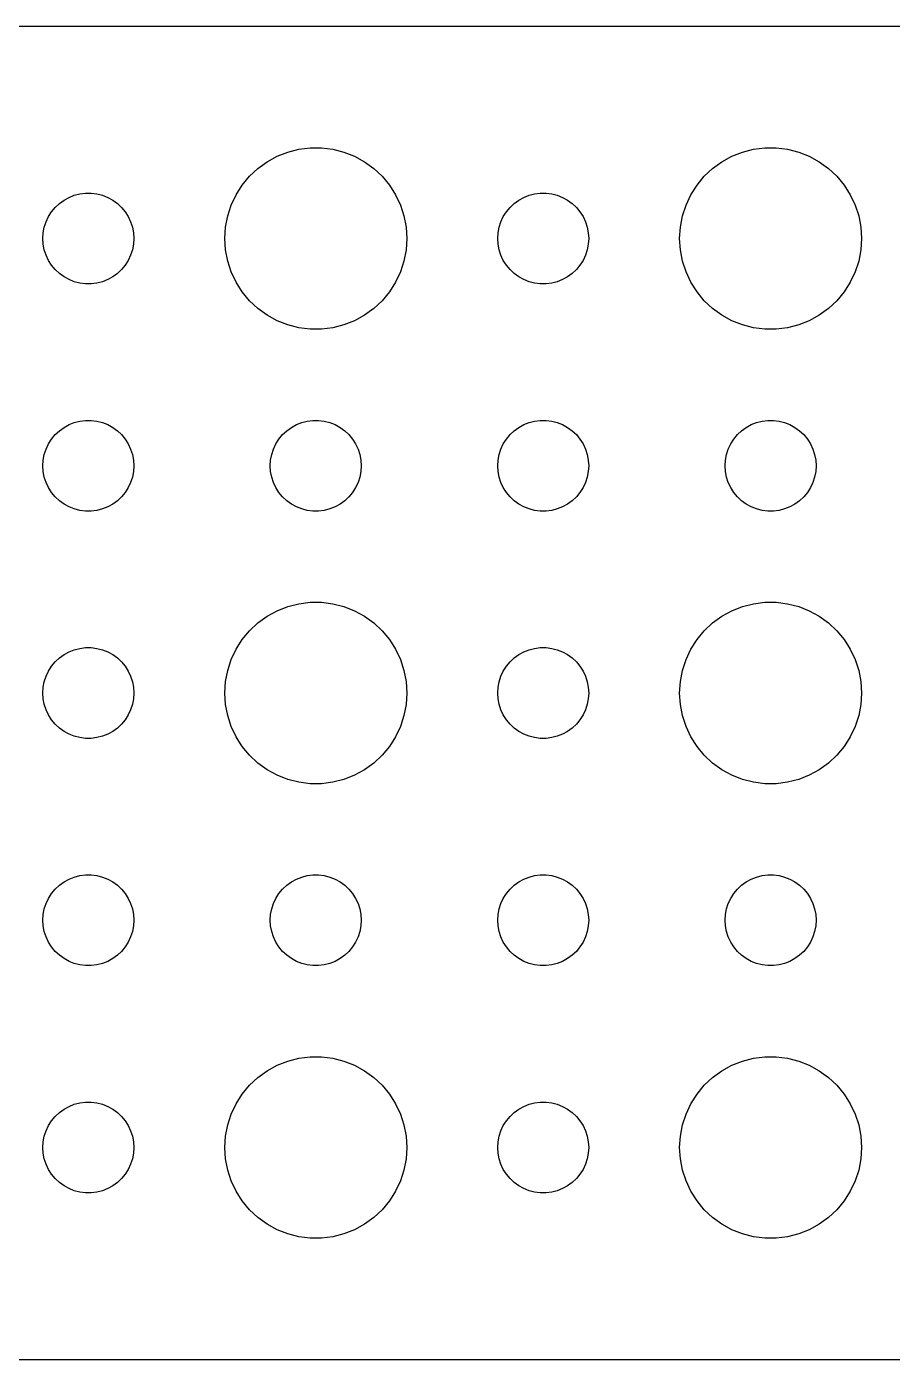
# Model space of a CAD drawing. Header units: metres. Extents: x -97 to 97, y -22 to 22.
# Drawn here: x 20.46 to 49.02, y -21.99 to 21.99 of the extents above; entities that cross this region are included whole.
import ezdxf

# ---------------------------------------------------------------- set-up
doc = ezdxf.new("R2010")
doc.units = ezdxf.units.M

msp = doc.modelspace()

# ---------------------------------------------------------------- linework, layer by layer
for p, q in [((92.3139, 21.9901), (-92.3139, 21.9901)), ((28.3925, 17.533), (28.7227, 17.7145)), ((28.7227, 17.7145), (29.0729, 17.8532)), ((29.0729, 17.8532), (29.4379, 17.9469)), ((29.4379, 17.9469), (29.8116, 17.9941)), ((29.8116, 17.9941), (30.1884, 17.9941)), ((30.1884, 17.9941), (30.5621, 17.9469)), ((30.5621, 17.9469), (30.927, 17.8532)), ((30.927, 17.8532), (31.2773, 17.7145)), ((31.2773, 17.7145), (31.6075, 17.533)), ((43.3925, 17.533), (43.7227, 17.7145)), ((43.7227, 17.7145), (44.0729, 17.8532)), ((44.0729, 17.8532), (44.4379, 17.9469)), ((44.4379, 17.9469), (44.8116, 17.9941)), ((44.8116, 17.9941), (45.1884, 17.9941)), ((45.1884, 17.9941), (45.5621, 17.9469)), ((45.5621, 17.9469), (45.927, 17.8532)), ((45.927, 17.8532), (46.2773, 17.7145)), ((46.2773, 17.7145), (46.6075, 17.533)), ((27.8131, 17.0536), (28.0877, 17.3115)), ((28.0877, 17.3115), (28.3925, 17.533)), ((31.6075, 17.533), (31.9123, 17.3115)), ((31.9123, 17.3115), (32.1869, 17.0536)), ((42.8131, 17.0536), (43.0877, 17.3115)), ((43.0877, 17.3115), (43.3925, 17.533)), ((46.6075, 17.533), (46.9123, 17.3115)), ((46.9123, 17.3115), (47.1869, 17.0536)), ((27.3711, 16.4453), (27.5729, 16.7634)), ((27.5729, 16.7634), (27.8131, 17.0536)), ((32.1869, 17.0536), (32.427, 16.7634)), ((32.427, 16.7634), (32.6289, 16.4453)), ((42.3711, 16.4453), (42.5729, 16.7634)), ((42.5729, 16.7634), (42.8131, 17.0536)), ((47.1869, 17.0536), (47.427, 16.7634)), ((47.427, 16.7634), (47.6289, 16.4453)), ((21.6963, 16.2665), (21.8613, 16.3572)), ((21.8613, 16.3572), (22.0365, 16.4266)), ((22.0365, 16.4266), (22.2189, 16.4734)), ((22.2189, 16.4734), (22.4058, 16.497)), ((22.4058, 16.497), (22.5942, 16.497)), ((22.5942, 16.497), (22.7811, 16.4734)), ((22.7811, 16.4734), (22.9635, 16.4266)), ((22.9635, 16.4266), (23.1387, 16.3572)), ((23.1387, 16.3572), (23.3037, 16.2665)), ((27.2107, 16.1044), (27.3711, 16.4453)), ((32.6289, 16.4453), (32.7893, 16.1044)), ((36.6963, 16.2665), (36.8613, 16.3572)), ((36.8613, 16.3572), (37.0365, 16.4266)), ((37.0365, 16.4266), (37.2189, 16.4734)), ((37.2189, 16.4734), (37.4058, 16.497)), ((37.4058, 16.497), (37.5942, 16.497)), ((37.5942, 16.497), (37.7811, 16.4734)), ((37.7811, 16.4734), (37.9635, 16.4266)), ((37.9635, 16.4266), (38.1387, 16.3572)), ((38.1387, 16.3572), (38.3037, 16.2665)), ((42.2107, 16.1044), (42.3711, 16.4453)), ((47.6289, 16.4453), (47.7893, 16.1044)), ((21.1855, 15.7226), (21.2865, 15.8817)), ((21.2865, 15.8817), (21.4065, 16.0268)), ((21.4065, 16.0268), (21.5439, 16.1558)), ((21.5439, 16.1558), (21.6963, 16.2665)), ((23.3037, 16.2665), (23.4561, 16.1558)), ((23.4561, 16.1558), (23.5934, 16.0268)), ((23.5934, 16.0268), (23.7135, 15.8817)), ((23.7135, 15.8817), (23.8145, 15.7226)), ((27.0942, 15.7461), (27.2107, 16.1044)), ((32.7893, 16.1044), (32.9057, 15.7461)), ((36.1855, 15.7226), (36.2865, 15.8817)), ((36.2865, 15.8817), (36.4065, 16.0268)), ((36.4065, 16.0268), (36.5439, 16.1558)), ((36.5439, 16.1558), (36.6963, 16.2665)), ((38.3037, 16.2665), (38.4561, 16.1558)), ((38.4561, 16.1558), (38.5934, 16.0268)), ((38.5934, 16.0268), (38.7135, 15.8817)), ((38.7135, 15.8817), (38.8145, 15.7226)), ((42.0942, 15.7461), (42.2107, 16.1044)), ((47.7893, 16.1044), (47.9057, 15.7461)), ((21.0471, 15.373), (21.1053, 15.5522)), ((21.1053, 15.5522), (21.1855, 15.7226)), ((23.8145, 15.7226), (23.8947, 15.5522)), ((23.8947, 15.5522), (23.9529, 15.373)), ((27.0237, 15.376), (27.0942, 15.7461)), ((32.9057, 15.7461), (32.9763, 15.376)), ((36.0471, 15.373), (36.1053, 15.5522)), ((36.1053, 15.5522), (36.1855, 15.7226)), ((38.8145, 15.7226), (38.8947, 15.5522)), ((38.8947, 15.5522), (38.9529, 15.373)), ((42.0237, 15.376), (42.0942, 15.7461)), ((47.9057, 15.7461), (47.9763, 15.376)), ((21, 15), (21.0118, 15.188)), ((21.0118, 14.812), (21, 15)), ((21.0118, 15.188), (21.0471, 15.373)), ((23.9529, 15.373), (23.9882, 15.188)), ((23.9882, 15.188), (24, 15)), ((24, 15), (23.9882, 14.812)), ((27, 15), (27.0237, 15.376)), ((27.0237, 14.624), (27, 15)), ((32.9763, 15.376), (33, 15)), ((33, 15), (32.9763, 14.624)), ((36, 15), (36.0118, 15.188)), ((36.0118, 14.812), (36, 15)), ((36.0118, 15.188), (36.0471, 15.373)), ((38.9529, 15.373), (38.9882, 15.188)), ((38.9882, 15.188), (39, 15)), ((39, 15), (38.9882, 14.812)), ((42, 15), (42.0237, 15.376)), ((42.0237, 14.624), (42, 15)), ((47.9763, 15.376), (48, 15)), ((48, 15), (47.9763, 14.624)), ((21.0471, 14.627), (21.0118, 14.812)), ((21.1053, 14.4478), (21.0471, 14.627)), ((23.9529, 14.627), (23.8947, 14.4478)), ((23.9882, 14.812), (23.9529, 14.627)), ((27.0942, 14.2539), (27.0237, 14.624)), ((32.9763, 14.624), (32.9057, 14.2539)), ((36.0471, 14.627), (36.0118, 14.812)), ((36.1053, 14.4478), (36.0471, 14.627)), ((38.9529, 14.627), (38.8947, 14.4478)), ((38.9882, 14.812), (38.9529, 14.627)), ((42.0942, 14.2539), (42.0237, 14.624)), ((47.9763, 14.624), (47.9057, 14.2539)), ((21.1855, 14.2774), (21.1053, 14.4478)), ((21.2865, 14.1183), (21.1855, 14.2774)), ((21.4065, 13.9732), (21.2865, 14.1183)), ((23.7135, 14.1183), (23.5934, 13.9732)), ((23.8145, 14.2774), (23.7135, 14.1183)), ((23.8947, 14.4478), (23.8145, 14.2774)), ((27.2107, 13.8956), (27.0942, 14.2539)), ((32.9057, 14.2539), (32.7893, 13.8956)), ((36.1855, 14.2774), (36.1053, 14.4478)), ((36.2865, 14.1183), (36.1855, 14.2774)), ((36.4065, 13.9732), (36.2865, 14.1183)), ((38.7135, 14.1183), (38.5934, 13.9732)), ((38.8145, 14.2774), (38.7135, 14.1183)), ((38.8947, 14.4478), (38.8145, 14.2774)), ((42.2107, 13.8956), (42.0942, 14.2539)), ((47.9057, 14.2539), (47.7893, 13.8956)), ((21.5439, 13.8442), (21.4065, 13.9732)), ((21.6963, 13.7335), (21.5439, 13.8442)), ((21.8613, 13.6427), (21.6963, 13.7335)), ((22.0365, 13.5734), (21.8613, 13.6427)), ((23.1387, 13.6427), (22.9635, 13.5734)), ((23.3037, 13.7335), (23.1387, 13.6427)), ((23.4561, 13.8442), (23.3037, 13.7335)), ((23.5934, 13.9732), (23.4561, 13.8442)), ((27.3711, 13.5547), (27.2107, 13.8956)), ((32.7893, 13.8956), (32.6289, 13.5547)), ((36.5439, 13.8442), (36.4065, 13.9732)), ((36.6963, 13.7335), (36.5439, 13.8442)), ((36.8613, 13.6427), (36.6963, 13.7335)), ((37.0365, 13.5734), (36.8613, 13.6427)), ((38.1387, 13.6427), (37.9635, 13.5734)), ((38.3037, 13.7335), (38.1387, 13.6427)), ((38.4561, 13.8442), (38.3037, 13.7335)), ((38.5934, 13.9732), (38.4561, 13.8442)), ((42.3711, 13.5547), (42.2107, 13.8956)), ((47.7893, 13.8956), (47.6289, 13.5547)), ((22.2189, 13.5266), (22.0365, 13.5734)), ((22.4058, 13.5029), (22.2189, 13.5266)), ((22.5942, 13.5029), (22.4058, 13.5029)), ((22.7811, 13.5266), (22.5942, 13.5029)), ((22.9635, 13.5734), (22.7811, 13.5266)), ((27.5729, 13.2366), (27.3711, 13.5547)), ((27.8131, 12.9464), (27.5729, 13.2366)), ((32.427, 13.2366), (32.1869, 12.9464)), ((32.6289, 13.5547), (32.427, 13.2366)), ((37.2189, 13.5266), (37.0365, 13.5734)), ((37.4058, 13.5029), (37.2189, 13.5266)), ((37.5942, 13.5029), (37.4058, 13.5029)), ((37.7811, 13.5266), (37.5942, 13.5029)), ((37.9635, 13.5734), (37.7811, 13.5266)), ((42.5729, 13.2366), (42.3711, 13.5547)), ((42.8131, 12.9464), (42.5729, 13.2366)), ((47.427, 13.2366), (47.1869, 12.9464)), ((47.6289, 13.5547), (47.427, 13.2366)), ((28.0877, 12.6884), (27.8131, 12.9464)), ((32.1869, 12.9464), (31.9123, 12.6884)), ((43.0877, 12.6884), (42.8131, 12.9464)), ((47.1869, 12.9464), (46.9123, 12.6884)), ((28.3925, 12.467), (28.0877, 12.6884)), ((28.7227, 12.2855), (28.3925, 12.467)), ((31.6075, 12.467), (31.2773, 12.2855)), ((31.9123, 12.6884), (31.6075, 12.467)), ((43.3925, 12.467), (43.0877, 12.6884)), ((43.7227, 12.2855), (43.3925, 12.467)), ((46.6075, 12.467), (46.2773, 12.2855)), ((46.9123, 12.6884), (46.6075, 12.467)), ((29.0729, 12.1468), (28.7227, 12.2855)), ((29.4379, 12.0531), (29.0729, 12.1468)), ((29.8116, 12.0059), (29.4379, 12.0531)), ((30.1884, 12.0059), (29.8116, 12.0059)), ((30.5621, 12.0531), (30.1884, 12.0059)), ((30.927, 12.1468), (30.5621, 12.0531)), ((31.2773, 12.2855), (30.927, 12.1468)), ((44.0729, 12.1468), (43.7227, 12.2855)), ((44.4379, 12.0531), (44.0729, 12.1468)), ((44.8116, 12.0059), (44.4379, 12.0531)), ((45.1884, 12.0059), (44.8116, 12.0059)), ((45.5621, 12.0531), (45.1884, 12.0059)), ((45.927, 12.1468), (45.5621, 12.0531)), ((46.2773, 12.2855), (45.927, 12.1468)), ((21.6963, 8.76648), (21.8613, 8.85724)), ((21.8613, 8.85724), (22.0365, 8.92657)), ((22.0365, 8.92657), (22.2189, 8.97342)), ((22.2189, 8.97342), (22.4058, 8.99704)), ((22.4058, 8.99704), (22.5942, 8.99704)), ((22.5942, 8.99704), (22.7811, 8.97342)), ((22.7811, 8.97342), (22.9635, 8.92657)), ((22.9635, 8.92657), (23.1387, 8.85724)), ((23.1387, 8.85724), (23.3037, 8.76648)), ((29.1963, 8.76648), (29.3613, 8.85724)), ((29.3613, 8.85724), (29.5365, 8.92657)), ((29.5365, 8.92657), (29.7189, 8.97342)), ((29.7189, 8.97342), (29.9058, 8.99704)), ((29.9058, 8.99704), (30.0942, 8.99704)), ((30.0942, 8.99704), (30.2811, 8.97342)), ((30.2811, 8.97342), (30.4635, 8.92657)), ((30.4635, 8.92657), (30.6387, 8.85724)), ((30.6387, 8.85724), (30.8037, 8.76648)), ((36.6963, 8.76648), (36.8613, 8.85724)), ((36.8613, 8.85724), (37.0365, 8.92657)), ((37.0365, 8.92657), (37.2189, 8.97342)), ((37.2189, 8.97342), (37.4058, 8.99704)), ((37.4058, 8.99704), (37.5942, 8.99704)), ((37.5942, 8.99704), (37.7811, 8.97342)), ((37.7811, 8.97342), (37.9635, 8.92657)), ((37.9635, 8.92657), (38.1387, 8.85724)), ((38.1387, 8.85724), (38.3037, 8.76648)), ((44.1963, 8.76648), (44.3613, 8.85724)), ((44.3613, 8.85724), (44.5365, 8.92657)), ((44.5365, 8.92657), (44.7189, 8.97342)), ((44.7189, 8.97342), (44.9058, 8.99704)), ((44.9058, 8.99704), (45.0942, 8.99704)), ((45.0942, 8.99704), (45.2811, 8.97342)), ((45.2811, 8.97342), (45.4635, 8.92657)), ((45.4635, 8.92657), (45.6387, 8.85724)), ((45.6387, 8.85724), (45.8037, 8.76648)), ((21.1855, 8.22263), (21.2865, 8.38167)), ((21.2865, 8.38167), (21.4065, 8.52681)), ((21.4065, 8.52681), (21.5439, 8.65576)), ((21.5439, 8.65576), (21.6963, 8.76648)), ((23.3037, 8.76648), (23.4561, 8.65576)), ((23.4561, 8.65576), (23.5934, 8.52681)), ((23.5934, 8.52681), (23.7135, 8.38167)), ((23.7135, 8.38167), (23.8145, 8.22263)), ((28.6855, 8.22263), (28.7865, 8.38167)), ((28.7865, 8.38167), (28.9065, 8.52681)), ((28.9065, 8.52681), (29.0439, 8.65576)), ((29.0439, 8.65576), (29.1963, 8.76648)), ((30.8037, 8.76648), (30.9561, 8.65576)), ((30.9561, 8.65576), (31.0934, 8.52681)), ((31.0934, 8.52681), (31.2135, 8.38167)), ((31.2135, 8.38167), (31.3145, 8.22263)), ((36.1855, 8.22263), (36.2865, 8.38167)), ((36.2865, 8.38167), (36.4065, 8.52681)), ((36.4065, 8.52681), (36.5439, 8.65576)), ((36.5439, 8.65576), (36.6963, 8.76648)), ((38.3037, 8.76648), (38.4561, 8.65576)), ((38.4561, 8.65576), (38.5934, 8.52681)), ((38.5934, 8.52681), (38.7135, 8.38167)), ((38.7135, 8.38167), (38.8145, 8.22263)), ((43.6855, 8.22263), (43.7865, 8.38167)), ((43.7865, 8.38167), (43.9065, 8.52681)), ((43.9065, 8.52681), (44.0439, 8.65576)), ((44.0439, 8.65576), (44.1963, 8.76648)), ((45.8037, 8.76648), (45.9561, 8.65576)), ((45.9561, 8.65576), (46.0934, 8.52681)), ((46.0934, 8.52681), (46.2135, 8.38167)), ((46.2135, 8.38167), (46.3145, 8.22263)), ((21.0471, 7.87303), (21.1053, 8.05219)), ((21.1053, 8.05219), (21.1855, 8.22263)), ((23.8145, 8.22263), (23.8947, 8.05219)), ((23.8947, 8.05219), (23.9529, 7.87303)), ((28.5471, 7.87303), (28.6053, 8.05219)), ((28.6053, 8.05219), (28.6855, 8.22263)), ((31.3145, 8.22263), (31.3947, 8.05219)), ((31.3947, 8.05219), (31.4529, 7.87303)), ((36.0471, 7.87303), (36.1053, 8.05219)), ((36.1053, 8.05219), (36.1855, 8.22263)), ((38.8145, 8.22263), (38.8947, 8.05219)), ((38.8947, 8.05219), (38.9529, 7.87303)), ((43.5471, 7.87303), (43.6053, 8.05219)), ((43.6053, 8.05219), (43.6855, 8.22263)), ((46.3145, 8.22263), (46.3947, 8.05219)), ((46.3947, 8.05219), (46.4529, 7.87303)), ((21, 7.5), (21.0118, 7.68799)), ((21.0118, 7.312), (21, 7.5)), ((21.0118, 7.68799), (21.0471, 7.87303)), ((23.9529, 7.87303), (23.9882, 7.68799)), ((23.9882, 7.68799), (24, 7.5)), ((24, 7.5), (23.9882, 7.312)), ((28.5, 7.5), (28.5118, 7.68799)), ((28.5118, 7.312), (28.5, 7.5)), ((28.5118, 7.68799), (28.5471, 7.87303)), ((31.4529, 7.87303), (31.4882, 7.68799)), ((31.4882, 7.68799), (31.5, 7.5)), ((31.5, 7.5), (31.4882, 7.312)), ((36, 7.5), (36.0118, 7.68799)), ((36.0118, 7.312), (36, 7.5)), ((36.0118, 7.68799), (36.0471, 7.87303)), ((38.9529, 7.87303), (38.9882, 7.68799)), ((38.9882, 7.68799), (39, 7.5)), ((39, 7.5), (38.9882, 7.312)), ((43.5, 7.5), (43.5118, 7.68799)), ((43.5118, 7.312), (43.5, 7.5)), ((43.5118, 7.68799), (43.5471, 7.87303)), ((46.4529, 7.87303), (46.4882, 7.68799)), ((46.4882, 7.68799), (46.5, 7.5)), ((46.5, 7.5), (46.4882, 7.312)), ((21.0471, 7.12695), (21.0118, 7.312)), ((21.1053, 6.9478), (21.0471, 7.12695)), ((23.9529, 7.12695), (23.8947, 6.9478)), ((23.9882, 7.312), (23.9529, 7.12695)), ((28.5471, 7.12695), (28.5118, 7.312)), ((28.6053, 6.9478), (28.5471, 7.12695)), ((31.4529, 7.12695), (31.3947, 6.9478)), ((31.4882, 7.312), (31.4529, 7.12695)), ((36.0471, 7.12695), (36.0118, 7.312)), ((36.1053, 6.9478), (36.0471, 7.12695)), ((38.9529, 7.12695), (38.8947, 6.9478)), ((38.9882, 7.312), (38.9529, 7.12695)), ((43.5471, 7.12695), (43.5118, 7.312)), ((43.6053, 6.9478), (43.5471, 7.12695)), ((46.4529, 7.12695), (46.3947, 6.9478)), ((46.4882, 7.312), (46.4529, 7.12695)), ((21.1855, 6.77736), (21.1053, 6.9478)), ((21.2865, 6.61832), (21.1855, 6.77736)), ((21.4065, 6.47318), (21.2865, 6.61832)), ((23.7135, 6.61832), (23.5934, 6.47318)), ((23.8145, 6.77736), (23.7135, 6.61832)), ((23.8947, 6.9478), (23.8145, 6.77736)), ((28.6855, 6.77736), (28.6053, 6.9478)), ((28.7865, 6.61832), (28.6855, 6.77736)), ((28.9065, 6.47318), (28.7865, 6.61832)), ((31.2135, 6.61832), (31.0934, 6.47318)), ((31.3145, 6.77736), (31.2135, 6.61832)), ((31.3947, 6.9478), (31.3145, 6.77736)), ((36.1855, 6.77736), (36.1053, 6.9478)), ((36.2865, 6.61832), (36.1855, 6.77736)), ((36.4065, 6.47318), (36.2865, 6.61832)), ((38.7135, 6.61832), (38.5934, 6.47318)), ((38.8145, 6.77736), (38.7135, 6.61832)), ((38.8947, 6.9478), (38.8145, 6.77736)), ((43.6855, 6.77736), (43.6053, 6.9478)), ((43.7865, 6.61832), (43.6855, 6.77736)), ((43.9065, 6.47318), (43.7865, 6.61832)), ((46.2135, 6.61832), (46.0934, 6.47318)), ((46.3145, 6.77736), (46.2135, 6.61832)), ((46.3947, 6.9478), (46.3145, 6.77736)), ((21.5439, 6.34422), (21.4065, 6.47318)), ((21.6963, 6.23351), (21.5439, 6.34422)), ((21.8613, 6.14275), (21.6963, 6.23351)), ((23.3037, 6.23351), (23.1387, 6.14275)), ((23.4561, 6.34422), (23.3037, 6.23351)), ((23.5934, 6.47318), (23.4561, 6.34422)), ((29.0439, 6.34422), (28.9065, 6.47318)), ((29.1963, 6.23351), (29.0439, 6.34422)), ((29.3613, 6.14275), (29.1963, 6.23351)), ((30.8037, 6.23351), (30.6387, 6.14275)), ((30.9561, 6.34422), (30.8037, 6.23351)), ((31.0934, 6.47318), (30.9561, 6.34422)), ((36.5439, 6.34422), (36.4065, 6.47318)), ((36.6963, 6.23351), (36.5439, 6.34422)), ((36.8613, 6.14275), (36.6963, 6.23351)), ((38.3037, 6.23351), (38.1387, 6.14275)), ((38.4561, 6.34422), (38.3037, 6.23351)), ((38.5934, 6.47318), (38.4561, 6.34422)), ((44.0439, 6.34422), (43.9065, 6.47318)), ((44.1963, 6.23351), (44.0439, 6.34422)), ((44.3613, 6.14275), (44.1963, 6.23351)), ((45.8037, 6.23351), (45.6387, 6.14275)), ((45.9561, 6.34422), (45.8037, 6.23351)), ((46.0934, 6.47318), (45.9561, 6.34422)), ((22.0365, 6.07341), (21.8613, 6.14275)), ((22.2189, 6.02657), (22.0365, 6.07341)), ((22.4058, 6.00294), (22.2189, 6.02657)), ((22.5942, 6.00294), (22.4058, 6.00294)), ((22.7811, 6.02657), (22.5942, 6.00294)), ((22.9635, 6.07341), (22.7811, 6.02657)), ((23.1387, 6.14275), (22.9635, 6.07341)), ((29.5365, 6.07341), (29.3613, 6.14275)), ((29.7189, 6.02657), (29.5365, 6.07341)), ((29.9058, 6.00294), (29.7189, 6.02657)), ((30.0942, 6.00294), (29.9058, 6.00294)), ((30.2811, 6.02657), (30.0942, 6.00294)), ((30.4635, 6.07341), (30.2811, 6.02657)), ((30.6387, 6.14275), (30.4635, 6.07341)), ((37.0365, 6.07341), (36.8613, 6.14275)), ((37.2189, 6.02657), (37.0365, 6.07341)), ((37.4058, 6.00294), (37.2189, 6.02657)), ((37.5942, 6.00294), (37.4058, 6.00294)), ((37.7811, 6.02657), (37.5942, 6.00294)), ((37.9635, 6.07341), (37.7811, 6.02657)), ((38.1387, 6.14275), (37.9635, 6.07341)), ((44.5365, 6.07341), (44.3613, 6.14275)), ((44.7189, 6.02657), (44.5365, 6.07341)), ((44.9058, 6.00294), (44.7189, 6.02657)), ((45.0942, 6.00294), (44.9058, 6.00294)), ((45.2811, 6.02657), (45.0942, 6.00294)), ((45.4635, 6.07341), (45.2811, 6.02657)), ((45.6387, 6.14275), (45.4635, 6.07341)), ((28.3925, 2.53297), (28.7227, 2.71448)), ((28.7227, 2.71448), (29.0729, 2.85316)), ((29.0729, 2.85316), (29.4379, 2.94685)), ((29.4379, 2.94685), (29.8116, 2.99408)), ((29.8116, 2.99408), (30.1884, 2.99408)), ((30.1884, 2.99408), (30.5621, 2.94685)), ((30.5621, 2.94685), (30.927, 2.85316)), ((30.927, 2.85316), (31.2773, 2.71448)), ((31.2773, 2.71448), (31.6075, 2.53297)), ((43.3925, 2.53297), (43.7227, 2.71448)), ((43.7227, 2.71448), (44.0729, 2.85316)), ((44.0729, 2.85316), (44.4379, 2.94685)), ((44.4379, 2.94685), (44.8116, 2.99408)), ((44.8116, 2.99408), (45.1884, 2.99408)), ((45.1884, 2.99408), (45.5621, 2.94685)), ((45.5621, 2.94685), (45.927, 2.85316)), ((45.927, 2.85316), (46.2773, 2.71448)), ((46.2773, 2.71448), (46.6075, 2.53297)), ((27.8131, 2.05363), (28.0877, 2.31154)), ((28.0877, 2.31154), (28.3925, 2.53297)), ((31.6075, 2.53297), (31.9123, 2.31154)), ((31.9123, 2.31154), (32.1869, 2.05363)), ((42.8131, 2.05363), (43.0877, 2.31154)), ((43.0877, 2.31154), (43.3925, 2.53297)), ((46.6075, 2.53297), (46.9123, 2.31154)), ((46.9123, 2.31154), (47.1869, 2.05363)), ((27.3711, 1.44525), (27.5729, 1.76335)), ((27.5729, 1.76335), (27.8131, 2.05363)), ((32.1869, 2.05363), (32.427, 1.76335)), ((32.427, 1.76335), (32.6289, 1.44525)), ((42.3711, 1.44525), (42.5729, 1.76335)), ((42.5729, 1.76335), (42.8131, 2.05363)), ((47.1869, 2.05363), (47.427, 1.76335)), ((47.427, 1.76335), (47.6289, 1.44525)), ((21.6963, 1.26648), (21.8613, 1.35724)), ((21.8613, 1.35724), (22.0365, 1.42657)), ((22.0365, 1.42657), (22.2189, 1.47342)), ((22.2189, 1.47342), (22.4058, 1.49704)), ((22.4058, 1.49704), (22.5942, 1.49704)), ((22.5942, 1.49704), (22.7811, 1.47342)), ((22.7811, 1.47342), (22.9635, 1.42657)), ((22.9635, 1.42657), (23.1387, 1.35724)), ((23.1387, 1.35724), (23.3037, 1.26648)), ((27.2107, 1.10437), (27.3711, 1.44525)), ((32.6289, 1.44525), (32.7893, 1.10437)), ((36.6963, 1.26648), (36.8613, 1.35724)), ((36.8613, 1.35724), (37.0365, 1.42657)), ((37.0365, 1.42657), (37.2189, 1.47342)), ((37.2189, 1.47342), (37.4058, 1.49704)), ((37.4058, 1.49704), (37.5942, 1.49704)), ((37.5942, 1.49704), (37.7811, 1.47342)), ((37.7811, 1.47342), (37.9635, 1.42657)), ((37.9635, 1.42657), (38.1387, 1.35724)), ((38.1387, 1.35724), (38.3037, 1.26648)), ((42.2107, 1.10437), (42.3711, 1.44525)), ((47.6289, 1.44525), (47.7893, 1.10437)), ((21.1855, 0.722626), (21.2865, 0.881668)), ((21.2865, 0.881668), (21.4065, 1.02681)), ((21.4065, 1.02681), (21.5439, 1.15576)), ((21.5439, 1.15576), (21.6963, 1.26648)), ((23.3037, 1.26648), (23.4561, 1.15576)), ((23.4561, 1.15576), (23.5934, 1.02681)), ((23.5934, 1.02681), (23.7135, 0.881668)), ((23.7135, 0.881668), (23.8145, 0.722626)), ((27.0942, 0.746063), (27.2107, 1.10437)), ((32.7893, 1.10437), (32.9057, 0.746063)), ((36.1855, 0.722626), (36.2865, 0.881668)), ((36.2865, 0.881668), (36.4065, 1.02681)), ((36.4065, 1.02681), (36.5439, 1.15576)), ((36.5439, 1.15576), (36.6963, 1.26648)), ((38.3037, 1.26648), (38.4561, 1.15576)), ((38.4561, 1.15576), (38.5934, 1.02681)), ((38.5934, 1.02681), (38.7135, 0.881668)), ((38.7135, 0.881668), (38.8145, 0.722626)), ((42.0942, 0.746063), (42.2107, 1.10437)), ((47.7893, 1.10437), (47.9057, 0.746063)), ((21.0471, 0.373032), (21.1053, 0.552185)), ((21.1053, 0.552185), (21.1855, 0.722626)), ((23.8145, 0.722626), (23.8947, 0.552185)), ((23.8947, 0.552185), (23.9529, 0.373032)), ((27.0237, 0.375992), (27.0942, 0.746063)), ((32.9057, 0.746063), (32.9763, 0.375992)), ((36.0471, 0.373032), (36.1053, 0.552185)), ((36.1053, 0.552185), (36.1855, 0.722626)), ((38.8145, 0.722626), (38.8947, 0.552185)), ((38.8947, 0.552185), (38.9529, 0.373032)), ((42.0237, 0.375992), (42.0942, 0.746063)), ((47.9057, 0.746063), (47.9763, 0.375992)), ((21, 0), (21.0118, 0.187988)), ((21.0118, -0.187988), (21, 0)), ((21.0118, 0.187988), (21.0471, 0.373032)), ((23.9529, 0.373032), (23.9882, 0.187988)), ((23.9882, 0.187988), (24, 0)), ((24, 0), (23.9882, -0.187988)), ((27, 0), (27.0237, 0.375992)), ((27.0237, -0.375992), (27, 0)), ((32.9763, 0.375992), (33, 0)), ((33, 0), (32.9763, -0.375992)), ((36, 0), (36.0118, 0.187988)), ((36.0118, -0.187988), (36, 0)), ((36.0118, 0.187988), (36.0471, 0.373032)), ((38.9529, 0.373032), (38.9882, 0.187988)), ((38.9882, 0.187988), (39, 0)), ((39, 0), (38.9882, -0.187988)), ((42, 0), (42.0237, 0.375992)), ((42.0237, -0.375992), (42, 0)), ((47.9763, 0.375992), (48, 0)), ((48, 0), (47.9763, -0.375992)), ((21.0471, -0.373032), (21.0118, -0.187988)), ((21.1053, -0.552185), (21.0471, -0.373032)), ((23.9529, -0.373032), (23.8947, -0.552185)), ((23.9882, -0.187988), (23.9529, -0.373032)), ((27.0942, -0.746063), (27.0237, -0.375992)), ((32.9763, -0.375992), (32.9057, -0.746063)), ((36.0471, -0.373032), (36.0118, -0.187988)), ((36.1053, -0.552185), (36.0471, -0.373032)), ((38.9529, -0.373032), (38.8947, -0.552185)), ((38.9882, -0.187988), (38.9529, -0.373032)), ((42.0942, -0.746063), (42.0237, -0.375992)), ((47.9763, -0.375992), (47.9057, -0.746063)), ((21.1855, -0.722626), (21.1053, -0.552185)), ((21.2865, -0.881668), (21.1855, -0.722626)), ((23.8145, -0.722626), (23.7135, -0.881668)), ((23.8947, -0.552185), (23.8145, -0.722626)), ((27.2107, -1.10437), (27.0942, -0.746063)), ((32.9057, -0.746063), (32.7893, -1.10437)), ((36.1855, -0.722626), (36.1053, -0.552185)), ((36.2865, -0.881668), (36.1855, -0.722626)), ((38.8145, -0.722626), (38.7135, -0.881668)), ((38.8947, -0.552185), (38.8145, -0.722626)), ((42.2107, -1.10437), (42.0942, -0.746063)), ((47.9057, -0.746063), (47.7893, -1.10437)), ((21.4065, -1.02681), (21.2865, -0.881668)), ((21.5439, -1.15576), (21.4065, -1.02681)), ((21.6963, -1.26648), (21.5439, -1.15576)), ((21.8613, -1.35724), (21.6963, -1.26648)), ((23.3037, -1.26648), (23.1387, -1.35724)), ((23.4561, -1.15576), (23.3037, -1.26648)), ((23.5934, -1.02681), (23.4561, -1.15576)), ((23.7135, -0.881668), (23.5934, -1.02681)), ((27.3711, -1.44525), (27.2107, -1.10437)), ((32.7893, -1.10437), (32.6289, -1.44525)), ((36.4065, -1.02681), (36.2865, -0.881668)), ((36.5439, -1.15576), (36.4065, -1.02681)), ((36.6963, -1.26648), (36.5439, -1.15576)), ((36.8613, -1.35724), (36.6963, -1.26648)), ((38.3037, -1.26648), (38.1387, -1.35724)), ((38.4561, -1.15576), (38.3037, -1.26648)), ((38.5934, -1.02681), (38.4561, -1.15576)), ((38.7135, -0.881668), (38.5934, -1.02681)), ((42.3711, -1.44525), (42.2107, -1.10437)), ((47.7893, -1.10437), (47.6289, -1.44525)), ((22.0365, -1.42657), (21.8613, -1.35724)), ((22.2189, -1.47342), (22.0365, -1.42657)), ((22.4058, -1.49704), (22.2189, -1.47342)), ((22.5942, -1.49704), (22.4058, -1.49704)), ((22.7811, -1.47342), (22.5942, -1.49704)), ((22.9635, -1.42657), (22.7811, -1.47342)), ((23.1387, -1.35724), (22.9635, -1.42657)), ((27.5729, -1.76335), (27.3711, -1.44525)), ((32.6289, -1.44525), (32.427, -1.76335)), ((37.0365, -1.42657), (36.8613, -1.35724)), ((37.2189, -1.47342), (37.0365, -1.42657)), ((37.4058, -1.49704), (37.2189, -1.47342)), ((37.5942, -1.49704), (37.4058, -1.49704)), ((37.7811, -1.47342), (37.5942, -1.49704)), ((37.9635, -1.42657), (37.7811, -1.47342)), ((38.1387, -1.35724), (37.9635, -1.42657)), ((42.5729, -1.76335), (42.3711, -1.44525)), ((47.6289, -1.44525), (47.427, -1.76335)), ((27.8131, -2.05363), (27.5729, -1.76335)), ((28.0877, -2.31154), (27.8131, -2.05363)), ((32.1869, -2.05363), (31.9123, -2.31154)), ((32.427, -1.76335), (32.1869, -2.05363)), ((42.8131, -2.05363), (42.5729, -1.76335)), ((43.0877, -2.31154), (42.8131, -2.05363)), ((47.1869, -2.05363), (46.9123, -2.31154)), ((47.427, -1.76335), (47.1869, -2.05363)), ((28.3925, -2.53297), (28.0877, -2.31154)), ((28.7227, -2.71448), (28.3925, -2.53297)), ((31.6075, -2.53297), (31.2773, -2.71448)), ((31.9123, -2.31154), (31.6075, -2.53297)), ((43.3925, -2.53297), (43.0877, -2.31154)), ((43.7227, -2.71448), (43.3925, -2.53297)), ((46.6075, -2.53297), (46.2773, -2.71448)), ((46.9123, -2.31154), (46.6075, -2.53297)), ((29.0729, -2.85316), (28.7227, -2.71448)), ((29.4379, -2.94685), (29.0729, -2.85316)), ((29.8116, -2.99408), (29.4379, -2.94685)), ((30.1884, -2.99408), (29.8116, -2.99408)), ((30.5621, -2.94685), (30.1884, -2.99408)), ((30.927, -2.85316), (30.5621, -2.94685)), ((31.2773, -2.71448), (30.927, -2.85316)), ((44.0729, -2.85316), (43.7227, -2.71448)), ((44.4379, -2.94685), (44.0729, -2.85316)), ((44.8116, -2.99408), (44.4379, -2.94685)), ((45.1884, -2.99408), (44.8116, -2.99408)), ((45.5621, -2.94685), (45.1884, -2.99408)), ((45.927, -2.85316), (45.5621, -2.94685)), ((46.2773, -2.71448), (45.927, -2.85316)), ((21.6963, -6.23351), (21.8613, -6.14275)), ((21.8613, -6.14275), (22.0365, -6.07341)), ((22.0365, -6.07341), (22.2189, -6.02657)), ((22.2189, -6.02657), (22.4058, -6.00294)), ((22.4058, -6.00294), (22.5942, -6.00294)), ((22.5942, -6.00294), (22.7811, -6.02657)), ((22.7811, -6.02657), (22.9635, -6.07341)), ((22.9635, -6.07341), (23.1387, -6.14275)), ((23.1387, -6.14275), (23.3037, -6.23351)), ((29.1963, -6.23351), (29.3613, -6.14275)), ((29.3613, -6.14275), (29.5365, -6.07341)), ((29.5365, -6.07341), (29.7189, -6.02657)), ((29.7189, -6.02657), (29.9058, -6.00294)), ((29.9058, -6.00294), (30.0942, -6.00294)), ((30.0942, -6.00294), (30.2811, -6.02657)), ((30.2811, -6.02657), (30.4635, -6.07341)), ((30.4635, -6.07341), (30.6387, -6.14275)), ((30.6387, -6.14275), (30.8037, -6.23351)), ((36.6963, -6.23351), (36.8613, -6.14275)), ((36.8613, -6.14275), (37.0365, -6.07341)), ((37.0365, -6.07341), (37.2189, -6.02657)), ((37.2189, -6.02657), (37.4058, -6.00294)), ((37.4058, -6.00294), (37.5942, -6.00294)), ((37.5942, -6.00294), (37.7811, -6.02657)), ((37.7811, -6.02657), (37.9635, -6.07341)), ((37.9635, -6.07341), (38.1387, -6.14275)), ((38.1387, -6.14275), (38.3037, -6.23351)), ((44.1963, -6.23351), (44.3613, -6.14275)), ((44.3613, -6.14275), (44.5365, -6.07341)), ((44.5365, -6.07341), (44.7189, -6.02657)), ((44.7189, -6.02657), (44.9058, -6.00294)), ((44.9058, -6.00294), (45.0942, -6.00294)), ((45.0942, -6.00294), (45.2811, -6.02657)), ((45.2811, -6.02657), (45.4635, -6.07341)), ((45.4635, -6.07341), (45.6387, -6.14275)), ((45.6387, -6.14275), (45.8037, -6.23351)), ((21.2865, -6.61832), (21.4065, -6.47318)), ((21.4065, -6.47318), (21.5439, -6.34422)), ((21.5439, -6.34422), (21.6963, -6.23351)), ((23.3037, -6.23351), (23.4561, -6.34422)), ((23.4561, -6.34422), (23.5934, -6.47318)), ((23.5934, -6.47318), (23.7135, -6.61832)), ((28.7865, -6.61832), (28.9065, -6.47318)), ((28.9065, -6.47318), (29.0439, -6.34422)), ((29.0439, -6.34422), (29.1963, -6.23351)), ((30.8037, -6.23351), (30.9561, -6.34422)), ((30.9561, -6.34422), (31.0934, -6.47318)), ((31.0934, -6.47318), (31.2135, -6.61832)), ((36.2865, -6.61832), (36.4065, -6.47318)), ((36.4065, -6.47318), (36.5439, -6.34422)), ((36.5439, -6.34422), (36.6963, -6.23351)), ((38.3037, -6.23351), (38.4561, -6.34422)), ((38.4561, -6.34422), (38.5934, -6.47318)), ((38.5934, -6.47318), (38.7135, -6.61832)), ((43.7865, -6.61832), (43.9065, -6.47318)), ((43.9065, -6.47318), (44.0439, -6.34422)), ((44.0439, -6.34422), (44.1963, -6.23351)), ((45.8037, -6.23351), (45.9561, -6.34422)), ((45.9561, -6.34422), (46.0934, -6.47318)), ((46.0934, -6.47318), (46.2135, -6.61832)), ((21.0471, -7.12695), (21.1053, -6.9478)), ((21.1053, -6.9478), (21.1855, -6.77736)), ((21.1855, -6.77736), (21.2865, -6.61832)), ((23.7135, -6.61832), (23.8145, -6.77736)), ((23.8145, -6.77736), (23.8947, -6.9478)), ((23.8947, -6.9478), (23.9529, -7.12695)), ((28.5471, -7.12695), (28.6053, -6.9478)), ((28.6053, -6.9478), (28.6855, -6.77736)), ((28.6855, -6.77736), (28.7865, -6.61832)), ((31.2135, -6.61832), (31.3145, -6.77736)), ((31.3145, -6.77736), (31.3947, -6.9478)), ((31.3947, -6.9478), (31.4529, -7.12695)), ((36.0471, -7.12695), (36.1053, -6.9478)), ((36.1053, -6.9478), (36.1855, -6.77736)), ((36.1855, -6.77736), (36.2865, -6.61832)), ((38.7135, -6.61832), (38.8145, -6.77736)), ((38.8145, -6.77736), (38.8947, -6.9478)), ((38.8947, -6.9478), (38.9529, -7.12695)), ((43.5471, -7.12695), (43.6053, -6.9478)), ((43.6053, -6.9478), (43.6855, -6.77736)), ((43.6855, -6.77736), (43.7865, -6.61832)), ((46.2135, -6.61832), (46.3145, -6.77736)), ((46.3145, -6.77736), (46.3947, -6.9478)), ((46.3947, -6.9478), (46.4529, -7.12695)), ((21, -7.5), (21.0118, -7.312)), ((21.0118, -7.312), (21.0471, -7.12695)), ((23.9529, -7.12695), (23.9882, -7.312)), ((23.9882, -7.312), (24, -7.5)), ((28.5, -7.5), (28.5118, -7.312)), ((28.5118, -7.312), (28.5471, -7.12695)), ((31.4529, -7.12695), (31.4882, -7.312)), ((31.4882, -7.312), (31.5, -7.5)), ((36, -7.5), (36.0118, -7.312)), ((36.0118, -7.312), (36.0471, -7.12695)), ((38.9529, -7.12695), (38.9882, -7.312)), ((38.9882, -7.312), (39, -7.5)), ((43.5, -7.5), (43.5118, -7.312)), ((43.5118, -7.312), (43.5471, -7.12695)), ((46.4529, -7.12695), (46.4882, -7.312)), ((46.4882, -7.312), (46.5, -7.5)), ((21.0118, -7.68799), (21, -7.5)), ((21.0471, -7.87303), (21.0118, -7.68799)), ((21.1053, -8.05219), (21.0471, -7.87303)), ((23.9529, -7.87303), (23.8947, -8.05219)), ((23.9882, -7.68799), (23.9529, -7.87303)), ((24, -7.5), (23.9882, -7.68799)), ((28.5118, -7.68799), (28.5, -7.5)), ((28.5471, -7.87303), (28.5118, -7.68799)), ((28.6053, -8.05219), (28.5471, -7.87303)), ((31.4529, -7.87303), (31.3947, -8.05219)), ((31.4882, -7.68799), (31.4529, -7.87303)), ((31.5, -7.5), (31.4882, -7.68799)), ((36.0118, -7.68799), (36, -7.5)), ((36.0471, -7.87303), (36.0118, -7.68799)), ((36.1053, -8.05219), (36.0471, -7.87303)), ((38.9529, -7.87303), (38.8947, -8.05219)), ((38.9882, -7.68799), (38.9529, -7.87303)), ((39, -7.5), (38.9882, -7.68799)), ((43.5118, -7.68799), (43.5, -7.5)), ((43.5471, -7.87303), (43.5118, -7.68799)), ((43.6053, -8.05219), (43.5471, -7.87303)), ((46.4529, -7.87303), (46.3947, -8.05219)), ((46.4882, -7.68799), (46.4529, -7.87303)), ((46.5, -7.5), (46.4882, -7.68799)), ((21.1855, -8.22263), (21.1053, -8.05219)), ((21.2865, -8.38167), (21.1855, -8.22263)), ((23.8145, -8.22263), (23.7135, -8.38167)), ((23.8947, -8.05219), (23.8145, -8.22263)), ((28.6855, -8.22263), (28.6053, -8.05219)), ((28.7865, -8.38167), (28.6855, -8.22263)), ((31.3145, -8.22263), (31.2135, -8.38167)), ((31.3947, -8.05219), (31.3145, -8.22263)), ((36.1855, -8.22263), (36.1053, -8.05219)), ((36.2865, -8.38167), (36.1855, -8.22263)), ((38.8145, -8.22263), (38.7135, -8.38167)), ((38.8947, -8.05219), (38.8145, -8.22263)), ((43.6855, -8.22263), (43.6053, -8.05219)), ((43.7865, -8.38167), (43.6855, -8.22263)), ((46.3145, -8.22263), (46.2135, -8.38167)), ((46.3947, -8.05219), (46.3145, -8.22263)), ((21.4065, -8.52681), (21.2865, -8.38167)), ((21.5439, -8.65576), (21.4065, -8.52681)), ((21.6963, -8.76648), (21.5439, -8.65576)), ((21.8613, -8.85724), (21.6963, -8.76648)), ((23.3037, -8.76648), (23.1387, -8.85724)), ((23.4561, -8.65576), (23.3037, -8.76648)), ((23.5934, -8.52681), (23.4561, -8.65576)), ((23.7135, -8.38167), (23.5934, -8.52681)), ((28.9065, -8.52681), (28.7865, -8.38167)), ((29.0439, -8.65576), (28.9065, -8.52681)), ((29.1963, -8.76648), (29.0439, -8.65576)), ((29.3613, -8.85724), (29.1963, -8.76648)), ((30.8037, -8.76648), (30.6387, -8.85724)), ((30.9561, -8.65576), (30.8037, -8.76648)), ((31.0934, -8.52681), (30.9561, -8.65576)), ((31.2135, -8.38167), (31.0934, -8.52681)), ((36.4065, -8.52681), (36.2865, -8.38167)), ((36.5439, -8.65576), (36.4065, -8.52681)), ((36.6963, -8.76648), (36.5439, -8.65576)), ((36.8613, -8.85724), (36.6963, -8.76648)), ((38.3037, -8.76648), (38.1387, -8.85724)), ((38.4561, -8.65576), (38.3037, -8.76648)), ((38.5934, -8.52681), (38.4561, -8.65576)), ((38.7135, -8.38167), (38.5934, -8.52681)), ((43.9065, -8.52681), (43.7865, -8.38167)), ((44.0439, -8.65576), (43.9065, -8.52681)), ((44.1963, -8.76648), (44.0439, -8.65576)), ((44.3613, -8.85724), (44.1963, -8.76648)), ((45.8037, -8.76648), (45.6387, -8.85724)), ((45.9561, -8.65576), (45.8037, -8.76648)), ((46.0934, -8.52681), (45.9561, -8.65576)), ((46.2135, -8.38167), (46.0934, -8.52681)), ((22.0365, -8.92657), (21.8613, -8.85724)), ((22.2189, -8.97342), (22.0365, -8.92657)), ((22.4058, -8.99704), (22.2189, -8.97342)), ((22.5942, -8.99704), (22.4058, -8.99704)), ((22.7811, -8.97342), (22.5942, -8.99704)), ((22.9635, -8.92657), (22.7811, -8.97342)), ((23.1387, -8.85724), (22.9635, -8.92657)), ((29.5365, -8.92657), (29.3613, -8.85724)), ((29.7189, -8.97342), (29.5365, -8.92657)), ((29.9058, -8.99704), (29.7189, -8.97342)), ((30.0942, -8.99704), (29.9058, -8.99704)), ((30.2811, -8.97342), (30.0942, -8.99704)), ((30.4635, -8.92657), (30.2811, -8.97342)), ((30.6387, -8.85724), (30.4635, -8.92657)), ((37.0365, -8.92657), (36.8613, -8.85724)), ((37.2189, -8.97342), (37.0365, -8.92657)), ((37.4058, -8.99704), (37.2189, -8.97342)), ((37.5942, -8.99704), (37.4058, -8.99704)), ((37.7811, -8.97342), (37.5942, -8.99704)), ((37.9635, -8.92657), (37.7811, -8.97342)), ((38.1387, -8.85724), (37.9635, -8.92657)), ((44.5365, -8.92657), (44.3613, -8.85724)), ((44.7189, -8.97342), (44.5365, -8.92657)), ((44.9058, -8.99704), (44.7189, -8.97342)), ((45.0942, -8.99704), (44.9058, -8.99704)), ((45.2811, -8.97342), (45.0942, -8.99704)), ((45.4635, -8.92657), (45.2811, -8.97342)), ((45.6387, -8.85724), (45.4635, -8.92657)), ((28.3925, -12.467), (28.7227, -12.2855)), ((28.7227, -12.2855), (29.0729, -12.1468)), ((29.0729, -12.1468), (29.4379, -12.0531)), ((29.4379, -12.0531), (29.8116, -12.0059)), ((29.8116, -12.0059), (30.1884, -12.0059)), ((30.1884, -12.0059), (30.5621, -12.0531)), ((30.5621, -12.0531), (30.927, -12.1468)), ((30.927, -12.1468), (31.2773, -12.2855)), ((31.2773, -12.2855), (31.6075, -12.467)), ((43.3925, -12.467), (43.7227, -12.2855)), ((43.7227, -12.2855), (44.0729, -12.1468)), ((44.0729, -12.1468), (44.4379, -12.0531)), ((44.4379, -12.0531), (44.8116, -12.0059)), ((44.8116, -12.0059), (45.1884, -12.0059)), ((45.1884, -12.0059), (45.5621, -12.0531)), ((45.5621, -12.0531), (45.927, -12.1468)), ((45.927, -12.1468), (46.2773, -12.2855)), ((46.2773, -12.2855), (46.6075, -12.467)), ((27.8131, -12.9464), (28.0877, -12.6884)), ((28.0877, -12.6884), (28.3925, -12.467)), ((31.6075, -12.467), (31.9123, -12.6884)), ((31.9123, -12.6884), (32.1869, -12.9464)), ((42.8131, -12.9464), (43.0877, -12.6884)), ((43.0877, -12.6884), (43.3925, -12.467)), ((46.6075, -12.467), (46.9123, -12.6884)), ((46.9123, -12.6884), (47.1869, -12.9464)), ((27.5729, -13.2366), (27.8131, -12.9464)), ((32.1869, -12.9464), (32.427, -13.2366)), ((42.5729, -13.2366), (42.8131, -12.9464)), ((47.1869, -12.9464), (47.427, -13.2366)), ((21.8613, -13.6427), (22.0365, -13.5734)), ((22.0365, -13.5734), (22.2189, -13.5266)), ((22.2189, -13.5266), (22.4058, -13.5029)), ((22.4058, -13.5029), (22.5942, -13.5029)), ((22.5942, -13.5029), (22.7811, -13.5266)), ((22.7811, -13.5266), (22.9635, -13.5734)), ((22.9635, -13.5734), (23.1387, -13.6427)), ((27.2107, -13.8956), (27.3711, -13.5547)), ((27.3711, -13.5547), (27.5729, -13.2366)), ((32.427, -13.2366), (32.6289, -13.5547)), ((32.6289, -13.5547), (32.7893, -13.8956)), ((36.8613, -13.6427), (37.0365, -13.5734)), ((37.0365, -13.5734), (37.2189, -13.5266)), ((37.2189, -13.5266), (37.4058, -13.5029)), ((37.4058, -13.5029), (37.5942, -13.5029)), ((37.5942, -13.5029), (37.7811, -13.5266)), ((37.7811, -13.5266), (37.9635, -13.5734)), ((37.9635, -13.5734), (38.1387, -13.6427)), ((42.2107, -13.8956), (42.3711, -13.5547)), ((42.3711, -13.5547), (42.5729, -13.2366)), ((47.427, -13.2366), (47.6289, -13.5547)), ((47.6289, -13.5547), (47.7893, -13.8956)), ((21.2865, -14.1183), (21.4065, -13.9732)), ((21.4065, -13.9732), (21.5439, -13.8442)), ((21.5439, -13.8442), (21.6963, -13.7335)), ((21.6963, -13.7335), (21.8613, -13.6427)), ((23.1387, -13.6427), (23.3037, -13.7335)), ((23.3037, -13.7335), (23.4561, -13.8442)), ((23.4561, -13.8442), (23.5934, -13.9732)), ((23.5934, -13.9732), (23.7135, -14.1183)), ((27.0942, -14.2539), (27.2107, -13.8956)), ((32.7893, -13.8956), (32.9057, -14.2539)), ((36.2865, -14.1183), (36.4065, -13.9732)), ((36.4065, -13.9732), (36.5439, -13.8442)), ((36.5439, -13.8442), (36.6963, -13.7335)), ((36.6963, -13.7335), (36.8613, -13.6427)), ((38.1387, -13.6427), (38.3037, -13.7335)), ((38.3037, -13.7335), (38.4561, -13.8442)), ((38.4561, -13.8442), (38.5934, -13.9732)), ((38.5934, -13.9732), (38.7135, -14.1183)), ((42.0942, -14.2539), (42.2107, -13.8956)), ((47.7893, -13.8956), (47.9057, -14.2539)), ((21.0471, -14.627), (21.1053, -14.4478)), ((21.1053, -14.4478), (21.1855, -14.2774)), ((21.1855, -14.2774), (21.2865, -14.1183)), ((23.7135, -14.1183), (23.8145, -14.2774)), ((23.8145, -14.2774), (23.8947, -14.4478)), ((23.8947, -14.4478), (23.9529, -14.627)), ((27.0237, -14.624), (27.0942, -14.2539)), ((32.9057, -14.2539), (32.9763, -14.624)), ((36.0471, -14.627), (36.1053, -14.4478)), ((36.1053, -14.4478), (36.1855, -14.2774)), ((36.1855, -14.2774), (36.2865, -14.1183)), ((38.7135, -14.1183), (38.8145, -14.2774)), ((38.8145, -14.2774), (38.8947, -14.4478)), ((38.8947, -14.4478), (38.9529, -14.627)), ((42.0237, -14.624), (42.0942, -14.2539)), ((47.9057, -14.2539), (47.9763, -14.624)), ((21, -15), (21.0118, -14.812)), ((21.0118, -14.812), (21.0471, -14.627)), ((23.9529, -14.627), (23.9882, -14.812)), ((23.9882, -14.812), (24, -15)), ((27, -15), (27.0237, -14.624)), ((32.9763, -14.624), (33, -15)), ((36, -15), (36.0118, -14.812)), ((36.0118, -14.812), (36.0471, -14.627)), ((38.9529, -14.627), (38.9882, -14.812)), ((38.9882, -14.812), (39, -15)), ((42, -15), (42.0237, -14.624)), ((47.9763, -14.624), (48, -15)), ((21.0118, -15.188), (21, -15)), ((21.0471, -15.373), (21.0118, -15.188)), ((21.1053, -15.5522), (21.0471, -15.373)), ((23.9529, -15.373), (23.8947, -15.5522)), ((23.9882, -15.188), (23.9529, -15.373)), ((24, -15), (23.9882, -15.188)), ((27.0237, -15.376), (27, -15)), ((27.0942, -15.7461), (27.0237, -15.376)), ((32.9763, -15.376), (32.9057, -15.7461)), ((33, -15), (32.9763, -15.376)), ((36.0118, -15.188), (36, -15)), ((36.0471, -15.373), (36.0118, -15.188)), ((36.1053, -15.5522), (36.0471, -15.373)), ((38.9529, -15.373), (38.8947, -15.5522)), ((38.9882, -15.188), (38.9529, -15.373)), ((39, -15), (38.9882, -15.188)), ((42.0237, -15.376), (42, -15)), ((42.0942, -15.7461), (42.0237, -15.376)), ((47.9763, -15.376), (47.9057, -15.7461)), ((48, -15), (47.9763, -15.376)), ((21.1855, -15.7226), (21.1053, -15.5522)), ((21.2865, -15.8817), (21.1855, -15.7226)), ((23.8145, -15.7226), (23.7135, -15.8817)), ((23.8947, -15.5522), (23.8145, -15.7226)), ((27.2107, -16.1044), (27.0942, -15.7461)), ((32.9057, -15.7461), (32.7893, -16.1044)), ((36.1855, -15.7226), (36.1053, -15.5522)), ((36.2865, -15.8817), (36.1855, -15.7226)), ((38.8145, -15.7226), (38.7135, -15.8817)), ((38.8947, -15.5522), (38.8145, -15.7226)), ((42.2107, -16.1044), (42.0942, -15.7461)), ((47.9057, -15.7461), (47.7893, -16.1044)), ((21.4065, -16.0268), (21.2865, -15.8817)), ((21.5439, -16.1558), (21.4065, -16.0268)), ((21.6963, -16.2665), (21.5439, -16.1558)), ((21.8613, -16.3572), (21.6963, -16.2665)), ((23.3037, -16.2665), (23.1387, -16.3572)), ((23.4561, -16.1558), (23.3037, -16.2665)), ((23.5934, -16.0268), (23.4561, -16.1558)), ((23.7135, -15.8817), (23.5934, -16.0268)), ((27.3711, -16.4453), (27.2107, -16.1044)), ((32.7893, -16.1044), (32.6289, -16.4453)), ((36.4065, -16.0268), (36.2865, -15.8817)), ((36.5439, -16.1558), (36.4065, -16.0268)), ((36.6963, -16.2665), (36.5439, -16.1558)), ((36.8613, -16.3572), (36.6963, -16.2665)), ((38.3037, -16.2665), (38.1387, -16.3572)), ((38.4561, -16.1558), (38.3037, -16.2665)), ((38.5934, -16.0268), (38.4561, -16.1558)), ((38.7135, -15.8817), (38.5934, -16.0268)), ((42.3711, -16.4453), (42.2107, -16.1044)), ((47.7893, -16.1044), (47.6289, -16.4453)), ((22.0365, -16.4266), (21.8613, -16.3572)), ((22.2189, -16.4734), (22.0365, -16.4266)), ((22.4058, -16.497), (22.2189, -16.4734)), ((22.5942, -16.497), (22.4058, -16.497)), ((22.7811, -16.4734), (22.5942, -16.497)), ((22.9635, -16.4266), (22.7811, -16.4734)), ((23.1387, -16.3572), (22.9635, -16.4266)), ((27.5729, -16.7634), (27.3711, -16.4453)), ((32.6289, -16.4453), (32.427, -16.7634)), ((37.0365, -16.4266), (36.8613, -16.3572)), ((37.2189, -16.4734), (37.0365, -16.4266)), ((37.4058, -16.497), (37.2189, -16.4734)), ((37.5942, -16.497), (37.4058, -16.497)), ((37.7811, -16.4734), (37.5942, -16.497)), ((37.9635, -16.4266), (37.7811, -16.4734)), ((38.1387, -16.3572), (37.9635, -16.4266)), ((42.5729, -16.7634), (42.3711, -16.4453)), ((47.6289, -16.4453), (47.427, -16.7634)), ((27.8131, -17.0536), (27.5729, -16.7634)), ((28.0877, -17.3115), (27.8131, -17.0536)), ((32.1869, -17.0536), (31.9123, -17.3115)), ((32.427, -16.7634), (32.1869, -17.0536)), ((42.8131, -17.0536), (42.5729, -16.7634)), ((43.0877, -17.3115), (42.8131, -17.0536)), ((47.1869, -17.0536), (46.9123, -17.3115)), ((47.427, -16.7634), (47.1869, -17.0536)), ((28.3925, -17.533), (28.0877, -17.3115)), ((28.7227, -17.7145), (28.3925, -17.533)), ((31.6075, -17.533), (31.2773, -17.7145)), ((31.9123, -17.3115), (31.6075, -17.533)), ((43.3925, -17.533), (43.0877, -17.3115)), ((43.7227, -17.7145), (43.3925, -17.533)), ((46.6075, -17.533), (46.2773, -17.7145)), ((46.9123, -17.3115), (46.6075, -17.533)), ((29.0729, -17.8532), (28.7227, -17.7145)), ((29.4379, -17.9469), (29.0729, -17.8532)), ((29.8116, -17.9941), (29.4379, -17.9469)), ((30.1884, -17.9941), (29.8116, -17.9941)), ((30.5621, -17.9469), (30.1884, -17.9941)), ((30.927, -17.8532), (30.5621, -17.9469)), ((31.2773, -17.7145), (30.927, -17.8532)), ((44.0729, -17.8532), (43.7227, -17.7145)), ((44.4379, -17.9469), (44.0729, -17.8532)), ((44.8116, -17.9941), (44.4379, -17.9469)), ((45.1884, -17.9941), (44.8116, -17.9941)), ((45.5621, -17.9469), (45.1884, -17.9941)), ((45.927, -17.8532), (45.5621, -17.9469)), ((46.2773, -17.7145), (45.927, -17.8532)), ((-92.3139, -21.9901), (92.3139, -21.9901))]:
    msp.add_line(p, q)

doc.saveas('drawing.dxf')
